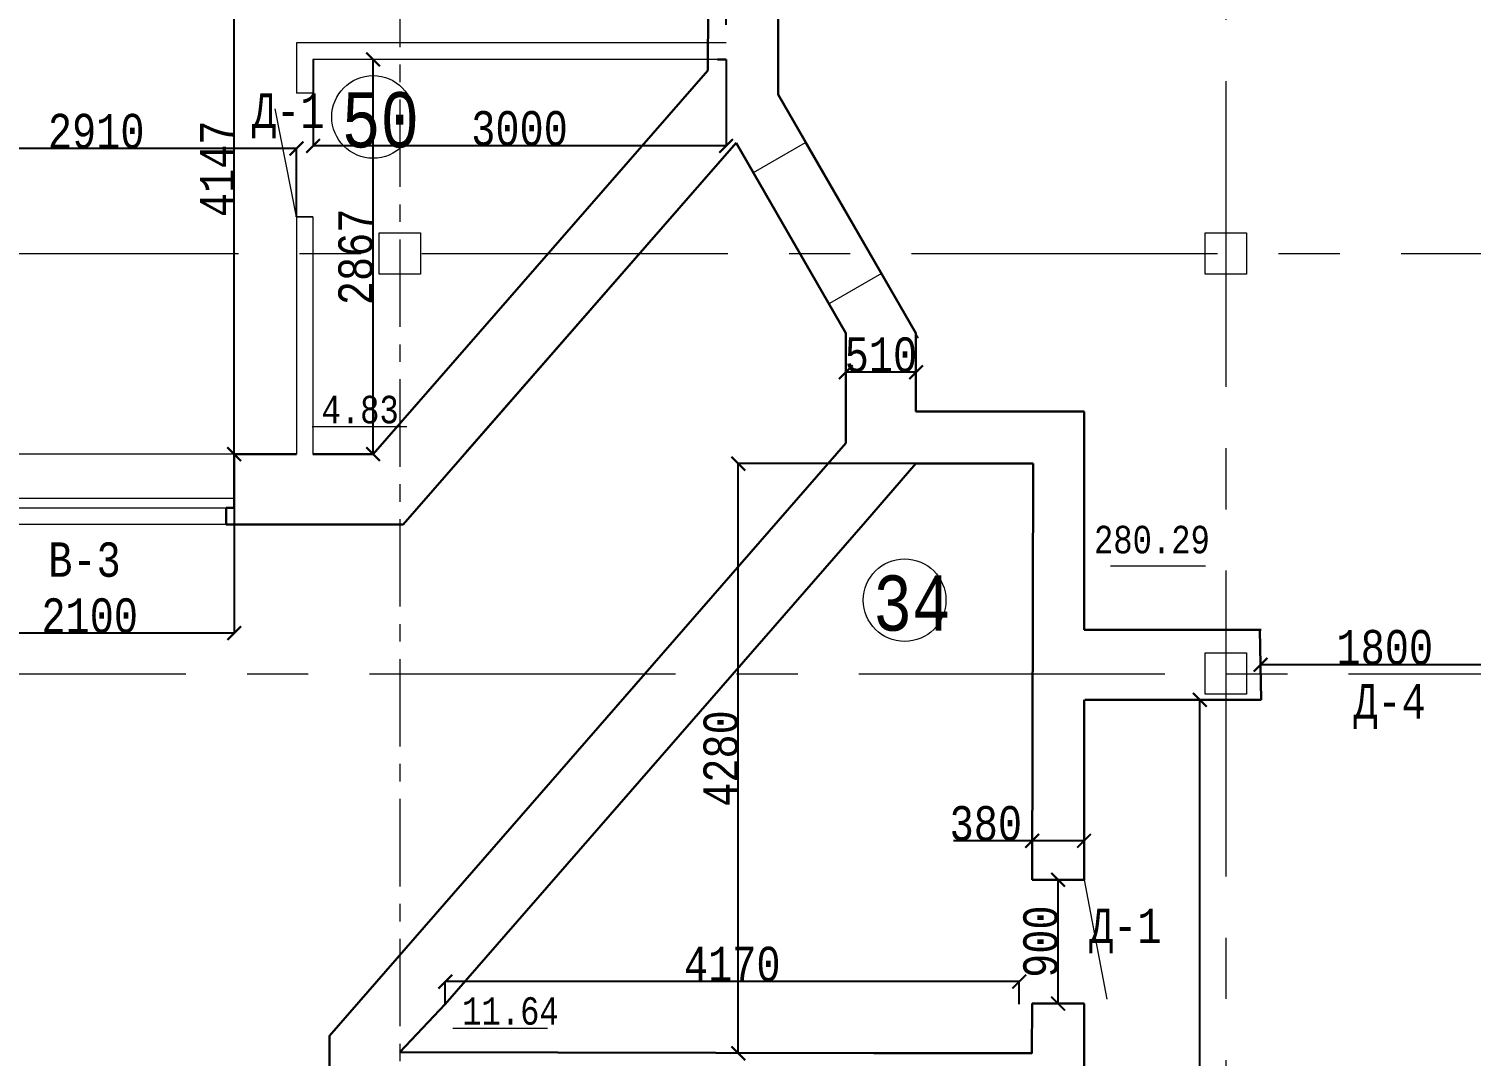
# Model space of a CAD drawing. Header units: millimetres. Extents: x -689206 to 4969298, y -1019800 to 703299.
# Drawn here: x 57749 to 68225, y -230004 to -222542 of the extents above; entities that cross this region are included whole.
import ezdxf

# ---------------------------------------------------------------- set-up
doc = ezdxf.new("R2010")
doc.units = ezdxf.units.MM
doc.linetypes.add('осеваяX2', pattern=[101.6, 63.5, -12.7, 12.7, -12.7])
for name, color, linetype, lineweight in [('несущие', 7, 'Continuous', 30), ('ОКНА', 250, 'Continuous', 20), ('ПЕРЕГОРОДКИ', 252, 'Continuous', 9), ('РАЗМЕРЫ', 7, 'Continuous', 9), ('стены', 7, 'Continuous', 20)]:
    doc.layers.add(name, color=color, linetype=linetype, lineweight=lineweight)
doc.layers.add('четотам', color=7, linetype='Continuous')
doc.styles.add('Аннотативный', font='isocteur.ttf', dxfattribs={"width": 0.7, "height": 250})
doc.dimstyles.new('Аннотативный', dxfattribs={"dimscale": 0, "dimtxt": 250, "dimasz": 100, "dimexe": 1.25, "dimexo": 0.625, "dimtad": 1, "dimdec": 0, "dimtxsty": 'Аннотативный', "dimblk": 'ARCHTICK', "dimcen": 2.5, "dimadec": 0, "dimazin": 0, "dimtfac": 1, "dimtdec": 0, "dimtmove": 0, "dimatfit": 3, "dimfxl": 1, "dimarcsym": 0})

# ---------------------------------------------------------------- blocks, each defined once
blk = doc.blocks.new('_ArchTick')
at = {"color": 0, "linetype": 'ByBlock', "const_width": 0.15}
blk.add_lwpolyline([(-0.5, -0.5), (0.5, 0.5)], dxfattribs=at)
blk = doc.blocks.new('*D2261')
at = {"layer": 'Defpoints', "color": 0, "lineweight": 15, "transparency": 16777216}
for p in [(66696, -227161), (66696, -227199), (68501, -227161)]:
    blk.add_point(p, dxfattribs=at)
at = {"layer": 'стены', "color": 0, "lineweight": -2, "transparency": 16777216}
for p, q in [((66696, -227199), (66696, -227160)), ((68501, -227161), (66696, -227161)), ((68501, -227160), (68501, -227160))]:
    blk.add_line(p, q, dxfattribs=at)
at = {"layer": 'стены', "color": 0, "lineweight": -2, "transparency": 16777216, "xscale": 100, "yscale": 100, "zscale": 100, "rotation": 180}
blk.add_blockref('_ArchTick', (66696, -227161), dxfattribs=at)
at = {"layer": 'стены', "color": 0, "lineweight": -2, "transparency": 16777216, "xscale": 100, "yscale": 100, "zscale": 100}
blk.add_blockref('_ArchTick', (68501, -227161), dxfattribs=at)
at = {"layer": 'стены', "color": 0, "lineweight": 5, "transparency": 16777216, "insert": (67598, -227035), "char_height": 250, "attachment_point": 5, "style": 'Аннотативный'}
blk.add_mtext('1800', dxfattribs=at)
blk = doc.blocks.new('*D2213')
at = {"layer": 'Defpoints', "color": 0, "lineweight": 15, "transparency": 16777216}
for p in [(60774, -229462), (60774, -229625), (64943, -229625)]:
    blk.add_point(p, dxfattribs=at)
at = {"layer": 'стены', "color": 0, "lineweight": -2, "transparency": 16777216}
for p, q in [((60774, -229625), (60774, -229461)), ((64943, -229462), (60774, -229462)), ((64943, -229625), (64943, -229461))]:
    blk.add_line(p, q, dxfattribs=at)
at = {"layer": 'стены', "color": 0, "lineweight": -2, "transparency": 16777216, "xscale": 100, "yscale": 100, "zscale": 100, "rotation": 180}
blk.add_blockref('_ArchTick', (60774, -229462), dxfattribs=at)
at = {"layer": 'стены', "color": 0, "lineweight": -2, "transparency": 16777216, "xscale": 100, "yscale": 100, "zscale": 100}
blk.add_blockref('_ArchTick', (64943, -229462), dxfattribs=at)
at = {"layer": 'стены', "color": 0, "lineweight": 5, "transparency": 16777216, "insert": (62858, -229336), "char_height": 250, "attachment_point": 5, "style": 'Аннотативный'}
blk.add_mtext('4170', dxfattribs=at)
blk = doc.blocks.new('*D2256')
at = {"layer": 'Defpoints', "color": 0, "lineweight": 15, "transparency": 16777216}
for p in [(56783, -223411), (56783, -223908), (59693, -223908)]:
    blk.add_point(p, dxfattribs=at)
at = {"layer": 'стены', "color": 0, "lineweight": -2, "transparency": 16777216}
for p, q in [((56783, -223907), (56783, -223410)), ((59693, -223411), (56783, -223411)), ((59693, -223907), (59693, -223410))]:
    blk.add_line(p, q, dxfattribs=at)
at = {"layer": 'стены', "color": 0, "lineweight": -2, "transparency": 16777216, "xscale": 100, "yscale": 100, "zscale": 100, "rotation": 180}
blk.add_blockref('_ArchTick', (56783, -223411), dxfattribs=at)
at = {"layer": 'стены', "color": 0, "lineweight": -2, "transparency": 16777216, "xscale": 100, "yscale": 100, "zscale": 100}
blk.add_blockref('_ArchTick', (59693, -223411), dxfattribs=at)
at = {"layer": 'стены', "color": 0, "lineweight": 5, "transparency": 16777216, "insert": (58238, -223286), "char_height": 250, "attachment_point": 5, "style": 'Аннотативный'}
blk.add_mtext('2910', dxfattribs=at)
blk = doc.blocks.new('*D2206')
at = {"layer": 'Defpoints', "color": 0, "lineweight": 15, "transparency": 16777216}
for p in [(56783, -222265), (62813, -222514), (56783, -222644)]:
    blk.add_point(p, dxfattribs=at)
at = {"layer": 'стены', "color": 0, "lineweight": -2, "transparency": 16777216}
for p, q in [((56783, -222643), (56783, -222264)), ((62813, -222265), (56783, -222265)), ((62813, -222513), (62813, -222264))]:
    blk.add_line(p, q, dxfattribs=at)
at = {"layer": 'стены', "color": 0, "lineweight": -2, "transparency": 16777216, "xscale": 100, "yscale": 100, "zscale": 100, "rotation": 180}
blk.add_blockref('_ArchTick', (56783, -222265), dxfattribs=at)
at = {"layer": 'стены', "color": 0, "lineweight": -2, "transparency": 16777216, "xscale": 100, "yscale": 100, "zscale": 100}
blk.add_blockref('_ArchTick', (62813, -222265), dxfattribs=at)
at = {"layer": 'стены', "color": 0, "lineweight": 5, "transparency": 16777216, "insert": (59798, -222139), "char_height": 250, "attachment_point": 5, "style": 'Аннотативный'}
blk.add_mtext('6030', dxfattribs=at)
blk = doc.blocks.new('*D2279')
at = {"layer": 'Defpoints', "color": 0, "lineweight": 15, "transparency": 16777216}
for p in [(59241, -221484), (59241, -221484), (59241, -225631)]:
    blk.add_point(p, dxfattribs=at)
at = {"layer": 'РАЗМЕРЫ', "color": 0, "lineweight": -2, "transparency": 16777216}
for p, q in [((59241, -225631), (59241, -221484)), ((59242, -221484), (59243, -221484)), ((59242, -225631), (59243, -225631))]:
    blk.add_line(p, q, dxfattribs=at)
at = {"layer": 'РАЗМЕРЫ', "color": 0, "lineweight": -2, "transparency": 16777216, "xscale": 100, "yscale": 100, "zscale": 100}
for p, rotation in [((59241, -221484), 90), ((59241, -225631), 270)]:
    blk.add_blockref('_ArchTick', p, dxfattribs=dict(at, rotation=rotation))
at = {"layer": 'РАЗМЕРЫ', "color": 0, "lineweight": 5, "transparency": 16777216, "insert": (59116, -223558), "char_height": 250, "attachment_point": 5, "rotation": 90, "style": 'Аннотативный'}
blk.add_mtext('4147', dxfattribs=at)
blk = doc.blocks.new('*D2309')
at = {"layer": 'Defpoints', "color": 0, "linetype": 'ByBlock', "lineweight": 15, "transparency": 16777216}
for p in [(57141, -225631), (59241, -225631), (57141, -226931)]:
    blk.add_point(p, dxfattribs=at)
at = {"layer": 'РАЗМЕРЫ', "color": 0, "linetype": 'ByBlock', "lineweight": -2, "transparency": 16777216}
for p, q in [((57141, -225632), (57141, -226932)), ((59241, -225632), (59241, -226932)), ((59241, -226931), (57141, -226931))]:
    blk.add_line(p, q, dxfattribs=at)
at = {"layer": 'РАЗМЕРЫ', "color": 0, "linetype": 'ByBlock', "lineweight": -2, "transparency": 16777216, "xscale": 100, "yscale": 100, "zscale": 100, "rotation": 180}
blk.add_blockref('_ArchTick', (57141, -226931), dxfattribs=at)
at = {"layer": 'РАЗМЕРЫ', "color": 0, "linetype": 'ByBlock', "lineweight": -2, "transparency": 16777216, "xscale": 100, "yscale": 100, "zscale": 100}
blk.add_blockref('_ArchTick', (59241, -226931), dxfattribs=at)
at = {"layer": 'РАЗМЕРЫ', "color": 0, "linetype": 'ByBlock', "lineweight": 9, "transparency": 16777216, "insert": (58191, -226805), "char_height": 250, "attachment_point": 5, "style": 'Аннотативный'}
blk.add_mtext('2100', dxfattribs=at)
blk = doc.blocks.new('*D2314')
at = {"layer": 'Defpoints', "color": 0, "linetype": 'ByBlock', "lineweight": 15, "transparency": 16777216}
for p in [(59813, -222764), (62813, -222764), (59813, -223392)]:
    blk.add_point(p, dxfattribs=at)
at = {"layer": 'РАЗМЕРЫ', "color": 0, "linetype": 'ByBlock', "lineweight": -2, "transparency": 16777216}
for p, q in [((59813, -222765), (59813, -223393)), ((62813, -222765), (62813, -223393)), ((62813, -223392), (59813, -223392))]:
    blk.add_line(p, q, dxfattribs=at)
at = {"layer": 'РАЗМЕРЫ', "color": 0, "linetype": 'ByBlock', "lineweight": -2, "transparency": 16777216, "xscale": 100, "yscale": 100, "zscale": 100, "rotation": 180}
blk.add_blockref('_ArchTick', (59813, -223392), dxfattribs=at)
at = {"layer": 'РАЗМЕРЫ', "color": 0, "linetype": 'ByBlock', "lineweight": -2, "transparency": 16777216, "xscale": 100, "yscale": 100, "zscale": 100}
blk.add_blockref('_ArchTick', (62813, -223392), dxfattribs=at)
at = {"layer": 'РАЗМЕРЫ', "color": 0, "linetype": 'ByBlock', "lineweight": 5, "transparency": 16777216, "insert": (61313, -223266), "char_height": 250, "attachment_point": 5, "style": 'Аннотативный'}
blk.add_mtext('3000', dxfattribs=at)
blk = doc.blocks.new('*D2262')
at = {"layer": 'Defpoints', "color": 0, "linetype": 'ByBlock', "lineweight": 15, "transparency": 16777216}
for p in [(60249, -222764), (60249, -222764), (60249, -225631)]:
    blk.add_point(p, dxfattribs=at)
at = {"layer": 'РАЗМЕРЫ', "color": 0, "linetype": 'ByBlock', "lineweight": -2, "transparency": 16777216}
for p, q in [((60249, -225631), (60249, -222764)), ((60250, -222764), (60250, -222764)), ((60250, -225631), (60250, -225631))]:
    blk.add_line(p, q, dxfattribs=at)
at = {"layer": 'РАЗМЕРЫ', "color": 0, "linetype": 'ByBlock', "lineweight": -2, "transparency": 16777216, "xscale": 100, "yscale": 100, "zscale": 100}
for p, rotation in [((60249, -222764), 90), ((60249, -225631), 270)]:
    blk.add_blockref('_ArchTick', p, dxfattribs=dict(at, rotation=rotation))
at = {"layer": 'РАЗМЕРЫ', "color": 0, "linetype": 'ByBlock', "lineweight": 5, "transparency": 16777216, "insert": (60124, -224198), "char_height": 250, "attachment_point": 5, "rotation": 90, "style": 'Аннотативный'}
blk.add_mtext('2867', dxfattribs=at)
blk = doc.blocks.new('*D2392')
at = {"layer": 'Defpoints', "color": 0, "linetype": 'ByBlock', "lineweight": 15, "transparency": 16777216}
for p in [(66027, -227416), (66254, -227416), (66027, -234476)]:
    blk.add_point(p, dxfattribs=at)
at = {"layer": 'РАЗМЕРЫ', "color": 0, "linetype": 'ByBlock', "lineweight": -2, "transparency": 16777216}
for p, q in [((66028, -227416), (66256, -227416)), ((66254, -234476), (66254, -227416)), ((66027, -234476), (66255, -234476))]:
    blk.add_line(p, q, dxfattribs=at)
at = {"layer": 'РАЗМЕРЫ', "color": 0, "linetype": 'ByBlock', "lineweight": -2, "transparency": 16777216, "xscale": 100, "yscale": 100, "zscale": 100}
for p, rotation in [((66254, -227416), 89.99630299813984), ((66254, -234476), 269.9963029981398)]:
    blk.add_blockref('_ArchTick', p, dxfattribs=dict(at, rotation=rotation))
at = {"layer": 'РАЗМЕРЫ', "color": 0, "linetype": 'ByBlock', "lineweight": 5, "transparency": 16777216, "insert": (66129, -230946), "char_height": 250, "attachment_point": 5, "rotation": 89.9963, "style": 'Аннотативный'}
blk.add_mtext('7060', dxfattribs=at)
blk = doc.blocks.new('*D2394')
at = {"layer": 'Defpoints', "color": 0, "linetype": 'ByBlock', "lineweight": 15, "transparency": 16777216}
for p in [(65037, -228440), (65037, -228440), (65413, -228440)]:
    blk.add_point(p, dxfattribs=at)
at = {"layer": 'РАЗМЕРЫ', "color": 0, "linetype": 'ByBlock', "lineweight": -2, "transparency": 16777216}
for p, q in [((65037, -228440), (64464, -228440)), ((65037, -228439), (65037, -228438)), ((65413, -228440), (65037, -228440)), ((65413, -228440), (65413, -228438))]:
    blk.add_line(p, q, dxfattribs=at)
at = {"layer": 'РАЗМЕРЫ', "color": 0, "linetype": 'ByBlock', "lineweight": -2, "transparency": 16777216, "xscale": 100, "yscale": 100, "zscale": 100, "rotation": 180}
blk.add_blockref('_ArchTick', (65037, -228440), dxfattribs=at)
at = {"layer": 'РАЗМЕРЫ', "color": 0, "linetype": 'ByBlock', "lineweight": -2, "transparency": 16777216, "xscale": 100, "yscale": 100, "zscale": 100}
blk.add_blockref('_ArchTick', (65413, -228440), dxfattribs=at)
at = {"layer": 'РАЗМЕРЫ', "color": 0, "linetype": 'ByBlock', "lineweight": 5, "transparency": 16777216, "insert": (64700, -228314), "char_height": 250, "attachment_point": 5, "style": 'Аннотативный'}
blk.add_mtext('380', dxfattribs=at)
blk = doc.blocks.new('*D2396')
at = {"layer": 'Defpoints', "color": 0, "linetype": 'ByBlock', "lineweight": 15, "transparency": 16777216}
for p in [(63683, -225036), (63683, -225036), (64193, -225036)]:
    blk.add_point(p, dxfattribs=at)
at = {"layer": 'несущие', "color": 0, "linetype": 'ByBlock', "lineweight": -2, "transparency": 16777216}
for p, q in [((63683, -225035), (63683, -225034)), ((64193, -225036), (63683, -225036)), ((64193, -225035), (64193, -225034))]:
    blk.add_line(p, q, dxfattribs=at)
at = {"layer": 'несущие', "color": 0, "linetype": 'ByBlock', "lineweight": -2, "transparency": 16777216, "xscale": 100, "yscale": 100, "zscale": 100, "rotation": 180}
blk.add_blockref('_ArchTick', (63683, -225036), dxfattribs=at)
at = {"layer": 'несущие', "color": 0, "linetype": 'ByBlock', "lineweight": -2, "transparency": 16777216, "xscale": 100, "yscale": 100, "zscale": 100}
blk.add_blockref('_ArchTick', (64193, -225036), dxfattribs=at)
at = {"layer": 'несущие', "color": 0, "linetype": 'ByBlock', "lineweight": 5, "transparency": 16777216, "insert": (63938, -224910), "char_height": 250, "attachment_point": 5, "style": 'Аннотативный'}
blk.add_mtext('510', dxfattribs=at)
blk = doc.blocks.new('*D2401')
at = {"layer": 'Defpoints', "color": 0, "lineweight": 15, "ltscale": 150, "transparency": 16777216}
for p in [(65225, -228722), (65225, -228722), (65225, -229622)]:
    blk.add_point(p, dxfattribs=at)
at = {"layer": 'РАЗМЕРЫ', "color": 0, "lineweight": -2, "ltscale": 150, "transparency": 16777216}
for p, q in [((65225, -229622), (65225, -228722)), ((65226, -228722), (65226, -228722)), ((65226, -229622), (65226, -229622))]:
    blk.add_line(p, q, dxfattribs=at)
at = {"layer": 'РАЗМЕРЫ', "color": 0, "lineweight": -2, "ltscale": 150, "transparency": 16777216, "xscale": 100, "yscale": 100, "zscale": 100}
for p, rotation in [((65225, -228722), 90), ((65225, -229622), 270)]:
    blk.add_blockref('_ArchTick', p, dxfattribs=dict(at, rotation=rotation))
at = {"layer": 'РАЗМЕРЫ', "color": 0, "lineweight": 5, "ltscale": 150, "transparency": 16777216, "insert": (65099, -229172), "char_height": 250, "attachment_point": 5, "rotation": 90, "style": 'Аннотативный'}
blk.add_mtext('900', dxfattribs=at)
blk = doc.blocks.new('*D2403')
at = {"layer": 'Defpoints', "color": 0, "lineweight": 15, "ltscale": 150, "transparency": 16777216}
for p in [(62902, -225700), (65043, -225700), (65034, -229983)]:
    blk.add_point(p, dxfattribs=at)
at = {"layer": 'РАЗМЕРЫ', "color": 0, "lineweight": -2, "ltscale": 150, "transparency": 16777216}
for p, q in [((65042, -225700), (62900, -225700)), ((62902, -229983), (62902, -225700)), ((65034, -229983), (62900, -229983))]:
    blk.add_line(p, q, dxfattribs=at)
at = {"layer": 'РАЗМЕРЫ', "color": 0, "lineweight": -2, "ltscale": 150, "transparency": 16777216, "xscale": 100, "yscale": 100, "zscale": 100}
for p, rotation in [((62902, -225700), 90), ((62902, -229983), 270)]:
    blk.add_blockref('_ArchTick', p, dxfattribs=dict(at, rotation=rotation))
at = {"layer": 'РАЗМЕРЫ', "color": 0, "lineweight": 5, "ltscale": 150, "transparency": 16777216, "insert": (62776, -227842), "char_height": 250, "attachment_point": 5, "rotation": 90, "style": 'Аннотативный'}
blk.add_mtext('4280', dxfattribs=at)

msp = doc.modelspace()

# ---------------------------------------------------------------- linework, layer by layer
at = {"layer": 'несущие', "color": 0}
msp.add_line((60442.7, -229974.1), (60773.7, -229625.5), dxfattribs=at)
at = {"layer": 'ОКНА', "lineweight": 13}
for p, q in [((57141.3, -225951.3), (59241.3, -225951.3)), ((57201.3, -226021.3), (59181.3, -226021.3))]:
    msp.add_line(p, q, dxfattribs=at)
at = {"layer": 'ПЕРЕГОРОДКИ', "color": 0}
for p, q in [((59812.7, -223007.8), (59692.7, -223007.8)), ((59812.7, -223907.8), (59692.7, -223907.8))]:
    msp.add_line(p, q, dxfattribs=at)
at = {"layer": 'ПЕРЕГОРОДКИ', "color": 0, "lineweight": 13}
msp.add_line((59692.7, -223907.8), (59812.7, -223907.8), dxfattribs=at)
at = {"layer": 'ПЕРЕГОРОДКИ', "linetype": 'ByBlock', "lineweight": 9, "ltscale": 35}
msp.add_line((65413.4, -228721.8), (65580, -229588.7), dxfattribs=at)
at = {"layer": 'РАЗМЕРЫ', "linetype": 'ByBlock', "lineweight": 30, "ltscale": 35}
msp.add_line((62682.7, -222384.1), (62680.2, -222845.2), dxfattribs=at)
at = {"layer": 'РАЗМЕРЫ', "lineweight": 30}
for p, q in [((62680.2, -222845.2), (60249.2, -225631.3)), ((62885.8, -223370.8), (60468.3, -226141.3)), ((59241.3, -226021.3), (59181.3, -226021.3)), ((59181.3, -226021.3), (59181.3, -226141.3)), ((65034.2, -229983.3), (60442.7, -229974.1))]:
    msp.add_line(p, q, dxfattribs=at)
at = {"layer": 'РАЗМЕРЫ', "linetype": 'ByBlock', "lineweight": 15, "ltscale": 35}
for p, q in [((63388.7, -223368.8), (63010.6, -223587.1)), ((63942.7, -224318.1), (63564.6, -224536.4))]:
    msp.add_line(p, q, dxfattribs=at)
at = {"layer": 'РАЗМЕРЫ', "linetype": 'ByBlock', "lineweight": 20}
for p, q in [((63388.7, -223368.8), (64148.7, -224685.1)), ((64148.7, -224685.1), (64208.7, -224789.1))]:
    msp.add_line(p, q, dxfattribs=at)
at = {"layer": 'РАЗМЕРЫ'}
for p, q in [((59806.2, -225431.3), (60495.5, -225431.3)), ((65605.2, -226442.6), (66294.4, -226442.6)), ((60827.9, -229799.4), (61517.1, -229799.4))]:
    msp.add_line(p, q, dxfattribs=at)
at = {"layer": 'РАЗМЕРЫ', "lineweight": 13}
for p, q in [((59241.3, -225631.3), (57141.3, -225631.3)), ((59241.3, -226141.3), (57201.3, -226141.3))]:
    msp.add_line(p, q, dxfattribs=at)
at = {"layer": 'РАЗМЕРЫ', "lineweight": 30, "ltscale": 150}
for p, q in [((65413.4, -228721.8), (65036.7, -228721.8)), ((65034.2, -229983.3), (65036.7, -229621.8)), ((65036.7, -229621.8), (65413.5, -229621.8))]:
    msp.add_line(p, q, dxfattribs=at)
at = {"layer": 'стены', "linetype": 'осеваяX2', "lineweight": 5, "ltscale": 35}
for p, q in [((66442.7, -198028.6), (66442.7, -243631.8)), ((46380, -224174.1), (108442.7, -224174.1)), ((42442.7, -227226.1), (108442.7, -227226.1))]:
    msp.add_line(p, q, dxfattribs=at)
at = {"layer": 'стены', "linetype": 'осеваяX2', "lineweight": 5, "ltscale": 10}
msp.add_line((60442.7, -203751.5), (60442.7, -230643.1), dxfattribs=at)
at = {"layer": 'стены', "lineweight": 30}
for p, q in [((63192.7, -222764.1), (63192.7, -222384.1)), ((62812.7, -222764.1), (62751, -222764.1)), ((63192.7, -222764.1), (63192.7, -223019.1)), ((62680.2, -222845.2), (60481.4, -225365.2)), ((63192.7, -223019.1), (64192.7, -224751.1)), ((62885.8, -223370.8), (60913.4, -225631.3)), ((62885.8, -223370.8), (60923, -225620.2)), ((63682.7, -224751.1), (62885.8, -223370.8)), ((63682.7, -225551.1), (63682.7, -224751.1)), ((64192.7, -224751.1), (64192.7, -225320)), ((64192.7, -225320), (65413.5, -225320)), ((65413.5, -225320), (65413.5, -226906.1)), ((59932.7, -229856.6), (63682.7, -225551.1)), ((59241.3, -225631.3), (59692.7, -225631.3)), ((59241.3, -225631.3), (59241.3, -226021.3)), ((59812.7, -225631.3), (60249.2, -225631.3)), ((63825.3, -226121.9), (64192.7, -225700)), ((64192.7, -225700), (65042.8, -225700)), ((65042.8, -225700), (65036.7, -228721.8)), ((60468.3, -226141.3), (59181.3, -226141.3)), ((60773.7, -229625.5), (63825.3, -226121.9)), ((65413.5, -226906.1), (66700.8, -226906.1)), ((66700.8, -227416.1), (66690, -226906.1)), ((65413.4, -227416), (65413.4, -228721.8)), ((65419.3, -227416), (66700.8, -227416.1)), ((65413.5, -229621.8), (65413.5, -230364)), ((59932.7, -229856.6), (59932.7, -230703.1))]:
    msp.add_line(p, q, dxfattribs=at)
at = {"layer": 'стены', "lineweight": 13}
for p, q in [((59692.7, -222644.1), (59692.7, -223007.8)), ((62812.7, -222644.1), (59692.7, -222644.1)), ((62812.7, -222764.1), (59812.7, -222764.1)), ((59812.7, -222764.1), (59812.7, -223007.8)), ((59692.7, -223907.8), (59692.7, -225631.3)), ((59812.7, -223907.8), (59812.7, -225631.3))]:
    msp.add_line(p, q, dxfattribs=at)
at = {"layer": 'стены', "lineweight": 9}
msp.add_line((59692.7, -223907.8), (59537.3, -223121.8), dxfattribs=at)
at = {"layer": 'стены'}
for p, q in [((63682.7, -224751.1), (63182.7, -223885.1)), ((64192.7, -224751.1), (63692.7, -223885.1)), ((63682.7, -225551.1), (63682.7, -224751.1)), ((63682.7, -225551.1), (63682.7, -224751.1)), ((64192.7, -224751.1), (64192.7, -225320)), ((64192.7, -224751.1), (64192.7, -225320)), ((59932.7, -229856.6), (63682.7, -225551.1)), ((59932.7, -229856.6), (63682.7, -225551.1)), ((59932.7, -230703.1), (59932.7, -229856.6)), ((59932.7, -230703.1), (59932.7, -229856.6))]:
    msp.add_line(p, q, dxfattribs=at)
at = {"layer": 'стены', "lineweight": 20}
for points in [[(60292.7, -224024.1), (60592.7, -224024.1), (60592.7, -224324.1), (60292.7, -224324.1)], [(66292.7, -224024.1), (66592.7, -224024.1), (66592.7, -224324.1), (66292.7, -224324.1)], [(66292.7, -227075.1), (66592.7, -227075.1), (66592.7, -227375.1), (66292.7, -227375.1)]]:
    msp.add_lwpolyline(points, close=True, dxfattribs=at)
at = {"layer": 'четотам', "lineweight": 13}
for centre in [(60249.2, -223181.8), (64110, -226691.8)]:
    msp.add_circle(centre, 300, dxfattribs=at)

# ---------------------------------------------------------------- texts
at = {"layer": 'РАЗМЕРЫ', "lineweight": 20, "ltscale": 150, "char_height": 250, "width": 922.913, "attachment_point": 1, "style": 'Аннотативный'}
for s, insert in [('Д-1', (59370, -223011.2)), ('В-3', (57890, -226271.8)), ('Д-4', (67370, -227301.2)), ('Д-1', (65450, -228931.2))]:
    msp.add_mtext(s, dxfattribs=dict(at, insert=insert))
at = {"layer": 'РАЗМЕРЫ', "lineweight": 13, "ltscale": 150, "char_height": 401.1, "width": 1460, "attachment_point": 1, "style": 'Аннотативный'}
for s, insert in [('50', (60021.2, -223001.9)), ('34', (63882, -226511.9))]:
    msp.add_mtext(s, dxfattribs=dict(at, insert=insert))
at = {"layer": 'РАЗМЕРЫ', "char_height": 200, "width": 656.117, "attachment_point": 1, "style": 'Аннотативный'}
for s, insert in [('4.83', (59874.5, -225207.2)), ('280.29', (65485.4, -226151.4)), ('11.64', (60896.2, -229575.4))]:
    msp.add_mtext(s, dxfattribs=dict(at, insert=insert))

# ---------------------------------------------------------------- dimensions: what is measured, and where the dimension line sits
at = {"layer": 'несущие', "color": 18, "linetype": 'ByBlock', "lineweight": 5, "true_color": 0x000000}
dim = msp.add_linear_dim(base=(63682.7, -225035.6), p1=(64192.7, -225035.6), p2=(63682.7, -225035.6), dimstyle='Аннотативный', dxfattribs=at)
dim.commit()
dim.dimension.update_dxf_attribs({"geometry": '*D2396', "text_midpoint": (63937.7, -224910)})
at = {"layer": 'РАЗМЕРЫ', "lineweight": 5}
dim = msp.add_linear_dim(base=(59241.3, -221484.1), p1=(59241.3, -225631.3), p2=(59241.3, -221484.1), angle=90, dimstyle='Аннотативный', dxfattribs=at)
dim.commit()
dim.dimension.update_dxf_attribs({"geometry": '*D2279', "text_midpoint": (59115.6, -223557.7)})
at = {"layer": 'РАЗМЕРЫ', "color": 18, "linetype": 'ByBlock', "lineweight": 5, "true_color": 0x000000}
dim = msp.add_linear_dim(base=(60249.2, -222764.1), p1=(60249.2, -225631.3), p2=(60249.2, -222764.1), angle=90, dimstyle='Аннотативный', dxfattribs=at)
dim.commit()
dim.dimension.update_dxf_attribs({"geometry": '*D2262', "text_midpoint": (60123.6, -224197.7)})
dim = msp.add_linear_dim(base=(59812.7, -223392), p1=(62812.7, -222764.1), p2=(59812.7, -222764.1), dimstyle='Аннотативный', dxfattribs=at)
dim.commit()
dim.dimension.update_dxf_attribs({"geometry": '*D2314', "text_midpoint": (61312.7, -223392), "dimtype": 160})
at = {"layer": 'РАЗМЕРЫ', "color": 18, "linetype": 'ByBlock', "lineweight": 9, "true_color": 0x000000}
dim = msp.add_linear_dim(base=(57141.3, -226930.8), p1=(59241.3, -225631.3), p2=(57141.3, -225631.3), dimstyle='Аннотативный', dxfattribs=at)
dim.commit()
dim.dimension.update_dxf_attribs({"geometry": '*D2309', "text_midpoint": (58191.3, -226805.2)})
at = {"layer": 'РАЗМЕРЫ', "lineweight": 5, "ltscale": 150}
dim = msp.add_linear_dim(base=(62901.5, -225700), p1=(65034.2, -229983.3), p2=(65042.8, -225700), angle=90, text='4280', dimstyle='Аннотативный', dxfattribs=at)
dim.commit()
dim.dimension.update_dxf_attribs({"geometry": '*D2403', "text_midpoint": (62775.9, -227841.7)})
at = {"layer": 'РАЗМЕРЫ', "linetype": 'ByBlock', "lineweight": 5}
dim = msp.add_aligned_dim(p1=(66026.7, -234476.1), p2=(66027.2, -227416.1), distance=-227.2, dimstyle='Аннотативный', dxfattribs=at)
dim.commit()
dim.dimension.update_dxf_attribs({"geometry": '*D2392', "text_midpoint": (66128.6, -230946.1)})
at = {"layer": 'РАЗМЕРЫ', "color": 18, "linetype": 'ByBlock', "lineweight": 5, "true_color": 0x000000}
dim = msp.add_linear_dim(base=(65037.3, -228439.6), p1=(65413.4, -228440.4), p2=(65037.3, -228439.6), text='380', dimstyle='Аннотативный', dxfattribs=at)
dim.commit()
dim.dimension.update_dxf_attribs({"geometry": '*D2394', "text_midpoint": (64700.4, -228314)})
at = {"layer": 'РАЗМЕРЫ', "lineweight": 5, "ltscale": 150}
dim = msp.add_linear_dim(base=(65225.1, -228721.8), p1=(65225.1, -229621.8), p2=(65225.1, -228721.8), angle=90, dimstyle='Аннотативный', dxfattribs=at)
dim.commit()
dim.dimension.update_dxf_attribs({"geometry": '*D2401', "text_midpoint": (65099.5, -229171.8)})
at = {"layer": 'стены', "lineweight": 5}
for base, p1, p2, text, picture, middle in [((56783.4, -222264.9), (62812.7, -222514.1), (56783.4, -222644.1), '6030', '*D2206', (59798, -222139.3)), ((56783.4, -223411.1), (59692.7, -223907.8), (56783.4, -223907.8), '2910', '*D2256', (58238, -223285.5)), ((66696.2, -227161.1), (68500.8, -227161.1), (66696.2, -227199.2), '1800', '*D2261', (67598.5, -227035.5)), ((60773.7, -229461.8), (64942.8, -229625.5), (60773.7, -229625.5), '4170', '*D2213', (62858.2, -229336.2))]:
    dim = msp.add_linear_dim(base=base, p1=p1, p2=p2, text=text, dimstyle='Аннотативный', dxfattribs=at)
    dim.commit()
    dim.dimension.update_dxf_attribs({"geometry": picture, "text_midpoint": middle})

doc.saveas('drawing.dxf')
